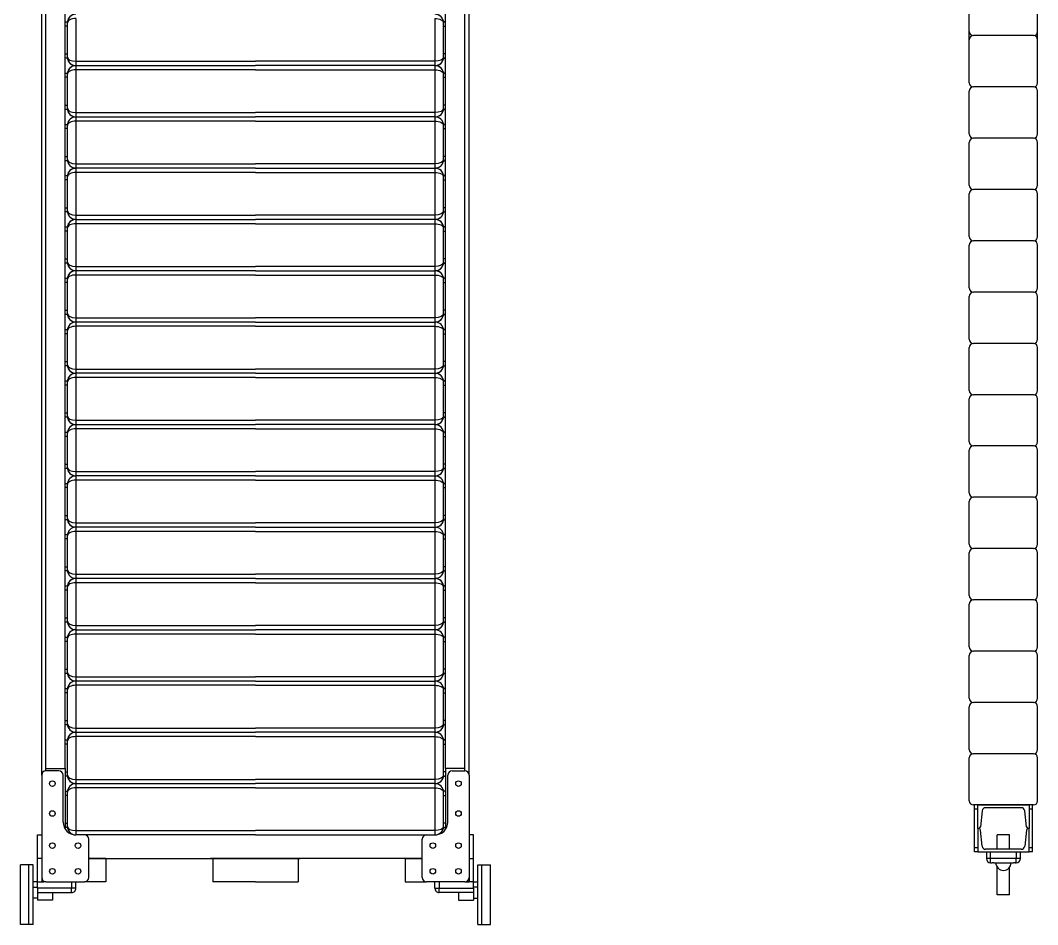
# Model space of a CAD drawing. Header units: millimetres. Extents: x 1150 to 3530, y 700 to 4932.
# Drawn here: x 1150 to 3530, y 700 to 2816 of the extents above; entities that cross this region are included whole.
import ezdxf

# ---------------------------------------------------------------- set-up
doc = ezdxf.new("R2010")
doc.units = ezdxf.units.MM
doc.linetypes.add('SLD-Solid', pattern=[0])

# ---------------------------------------------------------------- blocks, each defined once
blk = doc.blocks.new('*U3')
at = {"color": 7, "linetype": 'Continuous', "lineweight": 25}
for p, q in [((-500, 250), (-500, 3115)), ((500, 250), (500, 3115)), ((-490, 265), (-490, 2915)), ((-445, 265), (-445, 2915)), ((445, 265), (445, 2915)), ((490, 265), (490, 2915)), ((-445, 2012.5), (-440, 2012.5)), ((-440, 2012.5), (-440, 2010)), ((-440, 1930), (-440, 2010)), ((-420, 2020), (-420, 1920)), ((420, 2020), (420, 1920)), ((440, 2012.5), (440, 2010)), ((445, 2012.5), (440, 2012.5)), ((440, 1930), (440, 2010)), ((-440, 1929.4), (-440, 1927.5)), ((440, 1929.4), (440, 1927.5)), ((-440, 1927.5), (-445, 1927.5)), ((-420.8, 1910), (-420, 1910)), ((-420, 1920), (-420, 1910)), ((-420, 1920), (0, 1920)), ((-420, 1910), (-420, 1900)), ((-420, 1910), (0, 1910)), ((420, 1920), (0, 1920)), ((420, 1910), (0, 1910)), ((420, 1920), (420, 1910)), ((420.8, 1910), (420, 1910)), ((420, 1910), (420, 1900)), ((440, 1927.5), (445, 1927.5)), ((-445, 1892.5), (-440, 1892.5)), ((-440, 1892.5), (-440, 1890)), ((-440, 1810), (-440, 1890)), ((0, 1900), (-420, 1900)), ((-420, 1900), (-420, 1800)), ((0, 1900), (420, 1900)), ((420, 1900), (420, 1800)), ((440, 1892.5), (440, 1890)), ((445, 1892.5), (440, 1892.5)), ((440, 1810), (440, 1890)), ((-440, 1809.4), (-440, 1807.5)), ((440, 1809.4), (440, 1807.5)), ((-440, 1807.5), (-445, 1807.5)), ((-420.8, 1790), (-420, 1790)), ((-420, 1800), (0, 1800)), ((-420, 1800), (-420, 1790)), ((-420, 1790), (-420, 1780)), ((-420, 1790), (0, 1790)), ((420, 1800), (0, 1800)), ((420, 1790), (0, 1790)), ((420, 1800), (420, 1790)), ((420.8, 1790), (420, 1790)), ((420, 1790), (420, 1780)), ((440, 1807.5), (445, 1807.5)), ((-445, 1772.5), (-440, 1772.5)), ((-440, 1772.5), (-440, 1770)), ((-440, 1690), (-440, 1770)), ((-420, 1780), (-420, 1680)), ((0, 1780), (-420, 1780)), ((0, 1780), (420, 1780)), ((420, 1780), (420, 1680)), ((440, 1772.5), (440, 1770)), ((445, 1772.5), (440, 1772.5)), ((440, 1690), (440, 1770)), ((-440, 1687.5), (-445, 1687.5)), ((-440, 1689.4), (-440, 1687.5)), ((-420.8, 1670), (-420, 1670)), ((-420, 1680), (0, 1680)), ((-420, 1680), (-420, 1670)), ((0, 1670), (-420, 1670)), ((-420, 1670), (-420, 1660)), ((420, 1680), (0, 1680)), ((0, 1670), (420, 1670)), ((420, 1680), (420, 1670)), ((420.8, 1670), (420, 1670)), ((420, 1670), (420, 1660)), ((440, 1689.4), (440, 1687.5)), ((440, 1687.5), (445, 1687.5)), ((-445, 1652.5), (-440, 1652.5)), ((-440, 1652.5), (-440, 1650)), ((-440, 1570), (-440, 1650)), ((0, 1660), (-420, 1660)), ((-420, 1660), (-420, 1560)), ((0, 1660), (420, 1660)), ((420, 1660), (420, 1560)), ((440, 1652.5), (440, 1650)), ((445, 1652.5), (440, 1652.5)), ((440, 1570), (440, 1650)), ((-440, 1567.5), (-445, 1567.5)), ((-440, 1569.4), (-440, 1567.5)), ((-420.8, 1550), (-420, 1550)), ((-420, 1560), (0, 1560)), ((-420, 1560), (-420, 1550)), ((-420, 1550), (-420, 1540)), ((-420, 1550), (0, 1550)), ((420, 1560), (0, 1560)), ((420, 1550), (0, 1550)), ((420, 1560), (420, 1550)), ((420.8, 1550), (420, 1550)), ((420, 1550), (420, 1540)), ((440, 1569.4), (440, 1567.5)), ((440, 1567.5), (445, 1567.5)), ((-445, 1532.5), (-440, 1532.5)), ((-440, 1532.5), (-440, 1530)), ((-440, 1450), (-440, 1530)), ((0, 1540), (-420, 1540)), ((-420, 1540), (-420, 1440)), ((0, 1540), (420, 1540)), ((420, 1540), (420, 1440)), ((440, 1532.5), (440, 1530)), ((445, 1532.5), (440, 1532.5)), ((440, 1450), (440, 1530)), ((-440, 1447.5), (-445, 1447.5)), ((-440, 1449.4), (-440, 1447.5)), ((-420.8, 1430), (-420, 1430)), ((-420, 1440), (-420, 1430)), ((-420, 1440), (0, 1440)), ((0, 1430), (-420, 1430)), ((-420, 1430), (-420, 1420)), ((420, 1440), (0, 1440)), ((0, 1430), (420, 1430)), ((420, 1440), (420, 1430)), ((420.8, 1430), (420, 1430)), ((420, 1430), (420, 1420)), ((440, 1449.4), (440, 1447.5)), ((440, 1447.5), (445, 1447.5)), ((-445, 1412.5), (-440, 1412.5)), ((-440, 1412.5), (-440, 1410)), ((-440, 1330), (-440, 1410)), ((-420, 1420), (-420, 1320)), ((0, 1420), (-420, 1420)), ((0, 1420), (420, 1420)), ((420, 1420), (420, 1320)), ((440, 1412.5), (440, 1410)), ((445, 1412.5), (440, 1412.5)), ((440, 1330), (440, 1410)), ((-440, 1327.5), (-445, 1327.5)), ((-440, 1329.4), (-440, 1327.5)), ((-420.8, 1310), (-420, 1310)), ((-420, 1320), (0, 1320)), ((-420, 1320), (-420, 1310)), ((0, 1310), (-420, 1310)), ((-420, 1310), (-420, 1300)), ((420, 1320), (0, 1320)), ((0, 1310), (420, 1310)), ((420, 1320), (420, 1310)), ((420.8, 1310), (420, 1310)), ((420, 1310), (420, 1300)), ((440, 1329.4), (440, 1327.5)), ((440, 1327.5), (445, 1327.5)), ((-445, 1292.5), (-440, 1292.5)), ((-440, 1292.5), (-440, 1290)), ((-440, 1210), (-440, 1290)), ((-420, 1300), (-420, 1200)), ((0, 1300), (-420, 1300)), ((0, 1300), (420, 1300)), ((420, 1300), (420, 1200)), ((440, 1292.5), (440, 1290)), ((445, 1292.5), (440, 1292.5)), ((440, 1210), (440, 1290)), ((-440, 1207.5), (-445, 1207.5)), ((-440, 1209.4), (-440, 1207.5)), ((-420.8, 1190), (-420, 1190)), ((-420, 1200), (0, 1200)), ((-420, 1200), (-420, 1190)), ((420, 1200), (0, 1200)), ((420, 1200), (420, 1190)), ((420.8, 1190), (420, 1190)), ((440, 1209.4), (440, 1207.5)), ((440, 1207.5), (445, 1207.5)), ((-445, 1172.5), (-440, 1172.5)), ((-440, 1172.5), (-440, 1170)), ((-440, 1090), (-440, 1170)), ((0, 1190), (-420, 1190)), ((-420, 1190), (-420, 1180)), ((0, 1180), (-420, 1180)), ((-420, 1180), (-420, 1080)), ((0, 1190), (420, 1190)), ((0, 1180), (420, 1180)), ((420, 1190), (420, 1180)), ((420, 1180), (420, 1080)), ((440, 1172.5), (440, 1170)), ((445, 1172.5), (440, 1172.5)), ((440, 1090), (440, 1170)), ((-440, 1087.5), (-445, 1087.5)), ((-440, 1089.4), (-440, 1087.5)), ((-420, 1080), (-420, 1070)), ((-420, 1080), (0, 1080)), ((420, 1080), (0, 1080)), ((420, 1080), (420, 1070)), ((440, 1089.4), (440, 1087.5)), ((440, 1087.5), (445, 1087.5)), ((-445, 1052.5), (-440, 1052.5)), ((-440, 1052.5), (-440, 1050)), ((-440, 970), (-440, 1050)), ((-420.8, 1070), (-420, 1070)), ((-420, 1070), (-420, 1060)), ((-420, 1070), (0, 1070)), ((-420, 1060), (-420, 960)), ((0, 1060), (-420, 1060)), ((420, 1070), (0, 1070)), ((0, 1060), (420, 1060)), ((420.8, 1070), (420, 1070)), ((420, 1070), (420, 1060)), ((420, 1060), (420, 960)), ((440, 1052.5), (440, 1050)), ((445, 1052.5), (440, 1052.5)), ((440, 970), (440, 1050)), ((-440, 967.5), (-445, 967.5)), ((-440, 969.4), (-440, 967.5)), ((-420, 960), (-420, 950)), ((-420, 960), (0, 960)), ((420, 960), (0, 960)), ((420, 960), (420, 950)), ((440, 969.4), (440, 967.5)), ((440, 967.5), (445, 967.5)), ((-445, 932.5), (-440, 932.5)), ((-440, 932.5), (-440, 930)), ((-440, 850), (-440, 930)), ((-420.8, 950), (-420, 950)), ((0, 950), (-420, 950)), ((-420, 950), (-420, 940)), ((0, 940), (-420, 940)), ((-420, 940), (-420, 840)), ((0, 950), (420, 950)), ((0, 940), (420, 940)), ((420.8, 950), (420, 950)), ((420, 950), (420, 940)), ((420, 940), (420, 840)), ((440, 932.5), (440, 930)), ((445, 932.5), (440, 932.5)), ((440, 850), (440, 930)), ((-440, 847.5), (-445, 847.5)), ((-440, 849.4), (-440, 847.5)), ((-420, 840), (0, 840)), ((-420, 840), (-420, 830)), ((420, 840), (0, 840)), ((420, 840), (420, 830)), ((440, 849.4), (440, 847.5)), ((440, 847.5), (445, 847.5)), ((-445, 812.5), (-440, 812.5)), ((-440, 812.5), (-440, 810)), ((-440, 730), (-440, 810)), ((-420.2, 830), (-422.9, 830.2)), ((-420.8, 830), (-420, 830)), ((0, 830), (-420, 830)), ((-420, 830), (-420, 820)), ((0, 820), (-420, 820)), ((-420, 820), (-420, 720)), ((0, 830), (420, 830)), ((0, 820), (420, 820)), ((420.8, 830), (420, 830)), ((420, 830), (420, 820)), ((420, 820), (420, 720)), ((420.2, 830), (422.9, 830.2)), ((440, 812.5), (440, 810)), ((445, 812.5), (440, 812.5)), ((440, 730), (440, 810)), ((-440, 727.5), (-445, 727.5)), ((-440, 729.4), (-440, 727.5)), ((-420, 720), (-420, 710)), ((-420, 720), (0, 720)), ((420, 720), (0, 720)), ((420, 720), (420, 710)), ((440, 729.4), (440, 727.5)), ((440, 727.5), (445, 727.5)), ((-445, 692.5), (-440, 692.5)), ((-440, 692.5), (-440, 690)), ((-420.2, 710), (-422.9, 710.2)), ((-420.8, 710), (-420, 710)), ((0, 710), (-420, 710)), ((-420, 710), (-420, 700)), ((0, 700), (-420, 700)), ((-420, 700), (-420, 600)), ((0, 710), (420, 710)), ((0, 700), (420, 700)), ((420.8, 710), (420, 710)), ((420, 710), (420, 700)), ((420, 700), (420, 600)), ((420.2, 710), (422.9, 710.2)), ((440, 692.5), (440, 690)), ((445, 692.5), (440, 692.5)), ((-440, 610), (-440, 690)), ((440, 610), (440, 690)), ((-440, 607.5), (-445, 607.5)), ((-440, 609.4), (-440, 607.5)), ((-420, 600), (-420, 590)), ((-420, 600), (0, 600)), ((420, 600), (0, 600)), ((420, 600), (420, 590)), ((440, 609.4), (440, 607.5)), ((440, 607.5), (445, 607.5)), ((-445, 572.5), (-440, 572.5)), ((-440, 572.5), (-440, 570)), ((-420.2, 590), (-422.9, 590.2)), ((-420.8, 590), (-420, 590)), ((-420, 590), (-420, 580)), ((-420, 590), (0, 590)), ((0, 580), (-420, 580)), ((-420, 580), (-420, 480)), ((420, 590), (0, 590)), ((0, 580), (420, 580)), ((420.8, 590), (420, 590)), ((420, 590), (420, 580)), ((420, 580), (420, 480)), ((420.2, 590), (422.9, 590.2)), ((440, 572.5), (440, 570)), ((445, 572.5), (440, 572.5)), ((-440, 490), (-440, 570)), ((440, 490), (440, 570)), ((-440, 487.5), (-445, 487.5)), ((-440, 489.4), (-440, 487.5)), ((-420, 480), (-420, 470)), ((-420, 480), (0, 480)), ((420, 480), (0, 480)), ((420, 480), (420, 470)), ((440, 489.4), (440, 487.5)), ((440, 487.5), (445, 487.5)), ((-445, 452.5), (-440, 452.5)), ((-440, 452.5), (-440, 450)), ((-420.8, 470), (-420, 470)), ((0, 470), (-420, 470)), ((-420, 470), (-420, 460)), ((-420, 460), (-420, 360)), ((0, 460), (-420, 460)), ((0, 470), (420, 470)), ((0, 460), (420, 460)), ((420.8, 470), (420, 470)), ((420, 470), (420, 460)), ((420, 460), (420, 360)), ((440, 452.5), (440, 450)), ((445, 452.5), (440, 452.5)), ((-440, 370), (-440, 450)), ((440, 370), (440, 450)), ((-440, 367.5), (-445, 367.5)), ((-440, 369.4), (-440, 367.5)), ((-420, 360), (-420, 350)), ((-420, 360), (0, 360)), ((420, 360), (0, 360)), ((420, 360), (420, 350)), ((440, 369.4), (440, 367.5)), ((440, 367.5), (445, 367.5)), ((-420.2, 350), (-422.9, 350.2)), ((-420.8, 350), (-420, 350)), ((-420, 350), (-420, 340)), ((-420, 350), (0, 350)), ((0, 340), (-420, 340)), ((-420, 340), (-420, 240)), ((420, 350), (0, 350)), ((0, 340), (420, 340)), ((420.8, 350), (420, 350)), ((420, 350), (420, 340)), ((420, 340), (420, 240)), ((420.2, 350), (422.9, 350.2)), ((-445, 332.5), (-440, 332.5)), ((-440, 332.5), (-440, 330)), ((-440, 250), (-440, 330)), ((440, 332.5), (440, 330)), ((445, 332.5), (440, 332.5)), ((440, 250), (440, 330)), ((-490, 260), (-490, 265)), ((-490, 265), (-445, 265)), ((-445, 265), (-445, 123.4)), ((490, 265), (445, 265)), ((445, 265), (445, 123.4)), ((490, 260), (490, 265)), ((-500, 250), (-500, 10)), ((-460, 260), (-490, 260)), ((-450, 140), (-450, 250)), ((-440, 247.5), (-445, 247.5)), ((-440, 249.4), (-440, 247.5)), ((-420, 240), (0, 240)), ((-420, 240), (-420, 230)), ((420, 240), (0, 240)), ((420, 240), (420, 230)), ((440, 249.4), (440, 247.5)), ((440, 247.5), (445, 247.5)), ((450, 140), (450, 250)), ((460, 260), (490, 260)), ((500, 250), (500, 10)), ((-420.2, 230), (-422.9, 230.2)), ((-420.8, 230), (-420, 230)), ((-420, 230), (-420, 220)), ((-420, 230), (0, 230)), ((-420, 220), (-420, 120)), ((0, 220), (-420, 220)), ((420, 230), (0, 230)), ((0, 220), (420, 220)), ((420.8, 230), (420, 230)), ((420, 230), (420, 220)), ((420, 220), (420, 120)), ((420.2, 230), (422.9, 230.2)), ((-445, 212.5), (-440, 212.5)), ((-440, 212.5), (-440, 210)), ((-440, 130), (-440, 210)), ((440, 212.5), (440, 210)), ((445, 212.5), (440, 212.5)), ((440, 130), (440, 210)), ((-440, 127.5), (-445, 127.5)), ((-440, 129.4), (-440, 127.5)), ((-420, 120), (0, 120)), ((-420, 120), (-420, 110)), ((420, 120), (0, 120)), ((420, 120), (420, 110)), ((440, 129.4), (440, 127.5)), ((440, 127.5), (445, 127.5)), ((-420.8, 110), (-420, 110)), ((0, 110), (-420, 110)), ((-390, 10), (-390, 100)), ((0, 110), (420, 110)), ((390, 10), (390, 100)), ((420.8, 110), (420, 110)), ((-350, 55), (-390, 55)), ((-390, 55), (0, 55)), ((-350, 55), (-350, 0)), ((0, 55), (-105, 55)), ((-100, 55), (-100, 0)), ((-100, 55), (-100, 0)), ((0, 55), (105, 55)), ((390, 55), (0, 55)), ((100, 55), (100, 0)), ((100, 55), (100, 0)), ((350, 55), (390, 55)), ((350, 55), (350, 0)), ((-500, 10), (-500, 0)), ((-490, 0), (-500, 0)), ((-490, 0), (-400, 0)), ((-350, 0), (-400, 0)), ((0, 0), (-100, 0)), ((0, 0), (100, 0)), ((350, 0), (400, 0)), ((490, 0), (400, 0)), ((490, 0), (500, 0)), ((500, 10), (500, 0))]:
    blk.add_line(p, q, dxfattribs=at)
at = {"color": 8, "linetype": 'Continuous', "lineweight": 25}
for p, q in [((-440, 2002.5), (-445, 2002.5)), ((440, 2002.5), (445, 2002.5)), ((-445, 1937.5), (-440, 1937.5)), ((445, 1937.5), (440, 1937.5)), ((-440, 1882.5), (-445, 1882.5)), ((440, 1882.5), (445, 1882.5)), ((-445, 1817.5), (-440, 1817.5)), ((445, 1817.5), (440, 1817.5)), ((-440, 1762.5), (-445, 1762.5)), ((440, 1762.5), (445, 1762.5)), ((-445, 1697.5), (-440, 1697.5)), ((445, 1697.5), (440, 1697.5)), ((-440, 1642.5), (-445, 1642.5)), ((440, 1642.5), (445, 1642.5)), ((-445, 1577.5), (-440, 1577.5)), ((445, 1577.5), (440, 1577.5)), ((-440, 1522.5), (-445, 1522.5)), ((440, 1522.5), (445, 1522.5)), ((-445, 1457.5), (-440, 1457.5)), ((445, 1457.5), (440, 1457.5)), ((-440, 1402.5), (-445, 1402.5)), ((440, 1402.5), (445, 1402.5)), ((-445, 1337.5), (-440, 1337.5)), ((445, 1337.5), (440, 1337.5)), ((-440, 1282.5), (-445, 1282.5)), ((440, 1282.5), (445, 1282.5)), ((-445, 1217.5), (-440, 1217.5)), ((445, 1217.5), (440, 1217.5)), ((-440, 1162.5), (-445, 1162.5)), ((440, 1162.5), (445, 1162.5)), ((-445, 1097.5), (-440, 1097.5)), ((445, 1097.5), (440, 1097.5)), ((-440, 1042.5), (-445, 1042.5)), ((440, 1042.5), (445, 1042.5)), ((-445, 977.5), (-440, 977.5)), ((445, 977.5), (440, 977.5)), ((-440, 922.5), (-445, 922.5)), ((440, 922.5), (445, 922.5)), ((-445, 857.5), (-440, 857.5)), ((445, 857.5), (440, 857.5)), ((-440, 802.5), (-445, 802.5)), ((440, 802.5), (445, 802.5)), ((-445, 737.5), (-440, 737.5)), ((445, 737.5), (440, 737.5)), ((-440, 682.5), (-445, 682.5)), ((440, 682.5), (445, 682.5)), ((-445, 617.5), (-440, 617.5)), ((445, 617.5), (440, 617.5)), ((-440, 562.5), (-445, 562.5)), ((440, 562.5), (445, 562.5)), ((-445, 497.5), (-440, 497.5)), ((445, 497.5), (440, 497.5)), ((-440, 442.5), (-445, 442.5)), ((440, 442.5), (445, 442.5)), ((-445, 377.5), (-440, 377.5)), ((445, 377.5), (440, 377.5)), ((-440, 322.5), (-445, 322.5)), ((440, 322.5), (445, 322.5)), ((-445, 257.5), (-440, 257.5)), ((445, 257.5), (440, 257.5)), ((-440, 202.5), (-445, 202.5)), ((440, 202.5), (445, 202.5)), ((-445, 137.5), (-440, 137.5)), ((445, 137.5), (440, 137.5))]:
    blk.add_line(p, q, dxfattribs=at)
at = {"color": 7, "linetype": 'SLD-Solid', "lineweight": 25}
for p, q in [((-510, 110), (-500, 110)), ((510, 110), (500, 110)), ((-500, 55), (-510, 55)), ((500, 55), (510, 55)), ((-510, 0), (-520, 0)), ((-520, -12), (-510, -12)), ((-510, 0), (-495, 0)), ((-510, -15), (-510, 0)), ((-510, 0), (-495, 0)), ((-430, -15), (-510, -15)), ((-510, -15), (-510, -25)), ((-430, 0), (-430, -15)), ((-430, -25), (-430, -15)), ((-420, -15), (-430, -15)), ((-420, -15), (-420, 0)), ((420, -15), (420, 0)), ((420, -15), (430, -15)), ((430, 0), (430, -15)), ((430, -15), (510, -15)), ((430, -25), (430, -15)), ((510, 0), (495, 0)), ((510, 0), (495, 0)), ((510, 0), (520, 0)), ((510, -15), (510, 0)), ((520, -12), (510, -12)), ((510, -15), (510, -25)), ((-510, -38), (-520, -38)), ((-510, -25), (-430, -25)), ((-510, -25), (-510, -43)), ((-475, -43), (-510, -43)), ((-475, -25), (-475, -43)), ((510, -25), (430, -25)), ((475, -25), (475, -43)), ((475, -43), (510, -43)), ((510, -25), (510, -43)), ((510, -38), (520, -38))]:
    blk.add_line(p, q, dxfattribs=at)
for p, q in [((-510, 0), (-510, 110)), ((510, 0), (510, 110)), ((-530, -100), (-530, 40)), ((530, -100), (530, 40))]:
    blk.add_line(p, q)
at = {"color": 2, "linetype": 'SLD-Solid', "lineweight": 25, "true_color": 0xf1eb1f}
for p, q in [((-520, 40), (-550, 40)), ((-550, -100), (-550, 40)), ((-520, -100), (-520, 40)), ((520, -100), (520, 40)), ((520, 40), (550, 40)), ((550, -100), (550, 40)), ((-520, -100), (-550, -100)), ((520, -100), (550, -100))]:
    blk.add_line(p, q, dxfattribs=at)
at = {"color": 7, "linetype": 'Continuous', "lineweight": 25, "flags": 128}
for points in [[(-440, 1929.5), (-439.7, 1926.7), (-439.7, 1926.4)], [(440, 1929.5), (439.7, 1926.7), (439.7, 1926.4)], [(-440, 1809.5), (-439.7, 1806.7), (-439.7, 1806.4)], [(440, 1809.5), (439.7, 1806.7), (439.7, 1806.4)], [(-440, 1689.5), (-439.7, 1686.7), (-439.7, 1686.4)], [(440, 1689.5), (439.7, 1686.7), (439.7, 1686.4)], [(-440, 1569.5), (-439.7, 1566.7), (-439.7, 1566.4)], [(440, 1569.5), (439.7, 1566.7), (439.7, 1566.4)], [(-440, 1449.5), (-439.7, 1446.7), (-439.7, 1446.4)], [(440, 1449.5), (439.7, 1446.7), (439.7, 1446.4)], [(-440, 1329.5), (-439.7, 1326.7), (-439.7, 1326.4)], [(440, 1329.5), (439.7, 1326.7), (439.7, 1326.4)], [(-440, 1209.5), (-439.7, 1206.7), (-439.7, 1206.4)], [(440, 1209.5), (439.7, 1206.7), (439.7, 1206.4)], [(-440, 1089.5), (-439.7, 1086.7), (-439.7, 1086.4)], [(440, 1089.5), (439.7, 1086.7), (439.7, 1086.4)], [(-440, 969.5), (-439.7, 966.7), (-439.7, 966.4)], [(-435.2, 956.9), (-434.9, 956.7), (-433.7, 955.4)], [(435.2, 956.9), (434.9, 956.7), (433.7, 955.4)], [(440, 969.5), (439.7, 966.7), (439.7, 966.4)], [(-440, 849.5), (-439.7, 846.7), (-439.7, 846.4)], [(-435.2, 836.9), (-434.9, 836.7), (-433.7, 835.4)], [(435.2, 836.9), (434.9, 836.7), (433.7, 835.4)], [(440, 849.5), (439.7, 846.7), (439.7, 846.4)], [(-440, 729.5), (-439.7, 726.7), (-439.7, 726.4)], [(-435.2, 716.9), (-434.9, 716.7), (-433.7, 715.4)], [(435.2, 716.9), (434.9, 716.7), (433.7, 715.4)], [(440, 729.5), (439.7, 726.7), (439.7, 726.4)], [(-440, 609.5), (-439.7, 606.7), (-439.7, 606.4)], [(-435.2, 596.9), (-434.9, 596.7), (-433.7, 595.4)], [(435.2, 596.9), (434.9, 596.7), (433.7, 595.4)], [(440, 609.5), (439.7, 606.7), (439.7, 606.4)], [(-440, 489.5), (-439.7, 486.7), (-439.7, 486.4)], [(-435.2, 476.9), (-434.9, 476.7), (-433.7, 475.4)], [(435.2, 476.9), (434.9, 476.7), (433.7, 475.4)], [(440, 489.5), (439.7, 486.7), (439.7, 486.4)], [(-440, 369.5), (-439.7, 366.7), (-439.7, 366.4)], [(440, 369.5), (439.7, 366.7), (439.7, 366.4)], [(-435.2, 356.9), (-434.9, 356.7), (-433.7, 355.4)], [(435.2, 356.9), (434.9, 356.7), (433.7, 355.4)], [(-440, 249.5), (-439.7, 246.7), (-439.7, 246.4)], [(440, 249.5), (439.7, 246.7), (439.7, 246.4)], [(-435.2, 236.9), (-434.9, 236.7), (-433.7, 235.4)], [(435.2, 236.9), (434.9, 236.7), (433.7, 235.4)], [(-440, 129.5), (-439.7, 126.7), (-439.7, 126.4)], [(440, 129.5), (439.7, 126.7), (439.7, 126.4)], [(-435.2, 116.9), (-434.9, 116.7), (-433.7, 115.4)], [(435.2, 116.9), (434.9, 116.7), (433.7, 115.4)]]:
    blk.add_lwpolyline(points, dxfattribs=at)
at = {"color": 7, "linetype": 'Continuous', "lineweight": 25}
for centre in [(-475, 230), (475, 230), (-475, 160), (475, 160), (-475, 85), (-415, 85), (415, 85), (475, 85), (-475, 25), (-415, 25), (415, 25), (475, 25)]:
    blk.add_circle(centre, 6.5, dxfattribs=at)
for centre, radius, start, end in [((-420, 2010), 20, 90, 180), ((-420.2, 2010), 20, 90, 172.8192), ((420, 2010), 20, 0, 90), ((420.2, 2010), 20, 7.1808, 90), ((-420, 1930), 20, 180, 270), ((420, 1930), 20, 270, 0), ((-420.2, 1930), 20, 187.1808, 270), ((-420, 1890), 20, 90, 180), ((-420.2, 1890), 20, 90, 172.8192), ((-420, 1930), 20, 220.7633, 241.0434), ((420, 1890), 20, 0, 90), ((420.2, 1930), 20, 270, 352.8192), ((420.2, 1890), 20, 7.1808, 90), ((420, 1930), 20, 298.9566, 319.2367), ((-420, 1810), 20, 180, 270), ((420, 1810), 20, 270, 0), ((-420.2, 1810), 20, 187.1808, 270), ((-420, 1770), 20, 90, 180), ((-420.2, 1770), 20, 90, 172.8192), ((-420, 1810), 20, 220.7633, 241.0434), ((420, 1770), 20, 0, 90), ((420.2, 1810), 20, 270, 352.8192), ((420.2, 1770), 20, 7.1808, 90), ((420, 1810), 20, 298.9566, 319.2367), ((-420, 1690), 20, 180, 270), ((420, 1690), 20, 270, 0), ((-420.2, 1690), 20, 187.1808, 270), ((-420, 1650), 20, 90, 180), ((-420.2, 1650), 20, 90, 172.8192), ((-420, 1690), 20, 220.7654, 241.0413), ((420, 1650), 20, 0, 90), ((420.2, 1690), 20, 270, 352.8192), ((420.2, 1650), 20, 7.1808, 90), ((420, 1690), 20, 298.9587, 319.2346), ((-420, 1570), 20, 180, 270), ((-420.2, 1570), 20, 187.1808, 270), ((-420, 1530), 20, 90, 180), ((-420.2, 1530), 20, 90, 172.8192), ((-420, 1570), 20, 220.7654, 241.0413), ((420, 1570), 20, 270, 0), ((420, 1530), 20, 0, 90), ((420.2, 1570), 20, 270, 352.8192), ((420.2, 1530), 20, 7.1808, 90), ((420, 1570), 20, 298.9587, 319.2346), ((-420, 1450), 20, 180, 270), ((-420.2, 1450), 20, 187.1808, 270), ((-420, 1410), 20, 90, 180), ((-420.2, 1410), 20, 90, 172.8192), ((-420, 1450), 20, 220.7654, 241.0413), ((420, 1450), 20, 270, 0), ((420, 1410), 20, 0, 90), ((420.2, 1450), 20, 270, 352.8192), ((420.2, 1410), 20, 7.1808, 90), ((420, 1450), 20, 298.9587, 319.2346), ((-420, 1330), 20, 180, 270), ((-420.2, 1330), 20, 187.1808, 270), ((-420, 1290), 20, 90, 180), ((-420, 1330), 20, 220.7654, 241.0413), ((420, 1330), 20, 270, 0), ((420, 1290), 20, 0, 90), ((420.2, 1330), 20, 270, 352.8192), ((420, 1330), 20, 298.9587, 319.2346), ((-420, 1210), 20, 180, 270), ((-420.2, 1210), 20, 187.1808, 270), ((-420, 1210), 20, 220.7664, 241.0403), ((420, 1210), 20, 270, 0), ((420.2, 1210), 20, 270, 352.8192), ((420, 1210), 20, 298.9597, 319.2336), ((-420, 1170), 20, 90, 180), ((-420.2, 1170), 20, 90, 172.8192), ((420, 1170), 20, 0, 90), ((420.2, 1170), 20, 7.1808, 90), ((-420, 1090), 20, 180, 270), ((-420.2, 1090), 20, 187.1808, 270), ((-420, 1090), 20, 220.7664, 241.0403), ((420, 1090), 20, 270, 0), ((420.2, 1090), 20, 270, 352.8192), ((420, 1090), 20, 298.9597, 319.2336), ((-420, 1050), 20, 90, 180), ((420, 1050), 20, 0, 90), ((-420, 970), 20, 180, 270), ((-420.2, 970), 20, 187.1808, 270), ((420, 970), 20, 270, 0), ((420.2, 970), 20, 270, 352.8192), ((-420, 930), 20, 90, 180), ((420, 930), 20, 0, 90), ((-420, 850), 20, 180, 270), ((-420.2, 850), 20, 187.1808, 241.6299), ((420, 850), 20, 270, 0), ((420.2, 850), 20, 298.3701, 352.8192), ((-420, 810), 20, 90, 180), ((420, 810), 20, 0, 90), ((-420, 730), 20, 180, 270), ((-420.2, 730), 20, 187.1808, 241.6299), ((420, 730), 20, 270, 0), ((420.2, 730), 20, 298.3701, 352.8192), ((-420, 690), 20, 90, 180), ((-420.2, 690), 20, 90, 172.8192), ((420, 690), 20, 0, 90), ((420.2, 690), 20, 7.1808, 90), ((-420, 610), 20, 180, 270), ((-420.2, 610), 20, 187.1808, 241.6299), ((420, 610), 20, 270, 0), ((420.2, 610), 20, 298.3701, 352.8192), ((-420, 570), 20, 90, 180), ((420, 570), 20, 0, 90), ((-420, 490), 20, 180, 270), ((-420.2, 490), 20, 187.1808, 270), ((420, 490), 20, 270, 0), ((420.2, 490), 20, 270, 352.8192), ((-420, 450), 20, 90, 180), ((420, 450), 20, 0, 90), ((-420, 370), 20, 180, 270), ((-420.2, 370), 20, 187.1808, 241.6299), ((420, 370), 20, 270, 0), ((420.2, 370), 20, 298.3701, 352.8192), ((-420, 330), 20, 90, 180), ((-420.2, 330), 20, 90, 172.8192), ((420, 330), 20, 0, 90), ((420.2, 330), 20, 7.1808, 90), ((-490, 250), 10, 90, 180), ((-460, 250), 10, 0, 90), ((-420, 250), 20, 180, 270), ((-420.2, 250), 20, 187.1808, 241.6299), ((420, 250), 20, 270, 0), ((420.2, 250), 20, 298.3701, 352.8192), ((460, 250), 10, 90, 180), ((490, 250), 10, 0, 90), ((-420, 210), 20, 90, 180), ((420, 210), 20, 0, 90), ((-420, 140), 30, 180, 270), ((-420, 130), 20, 180, 270), ((-420.2, 130), 20, 187.1808, 268.0006), ((420, 140), 30, 270, 0), ((420, 130), 20, 270, 0), ((420.2, 130), 20, 271.9994, 352.8192), ((-400, 100), 10, 0, 90), ((400, 100), 10, 90, 180), ((-490, 10), 10, 180, 270), ((-400, 10), 10, 270, 0), ((400, 10), 10, 180, 270), ((490, 10), 10, 270, 0)]:
    blk.add_arc(centre, radius, start, end, dxfattribs=at)
at = {"color": 7, "linetype": 'SLD-Solid', "lineweight": 25}
for centre, start, end in [((-430, -15), 269.998, 0.0004), ((430, -15), 179.9996, 270.002)]:
    blk.add_arc(centre, 10, start, end, dxfattribs=at)
at = {"color": 7, "linetype": 'Continuous', "lineweight": 25}
for centre, start_param, end_param in [((-420, 2010), 1.570796, 3.141593), ((-420, 1930), 3.141593, 4.712389), ((-420, 1890), 1.570796, 3.141593), ((-420, 1810), 3.141593, 4.712389), ((-420, 1770), 1.570796, 3.141593), ((-420, 1690), 3.141593, 4.712389), ((-420, 1650), 1.570796, 3.141593), ((-420, 1570), 3.141593, 4.712389), ((-420, 1530), 1.570796, 3.141593), ((-420, 1450), 3.141593, 4.712389), ((-420, 1410), 1.570796, 3.141593), ((-420, 1330), 3.141593, 4.712389), ((-420, 1290), 1.570796, 3.141593), ((-420, 1210), 3.141593, 4.712389), ((-420, 1170), 1.570796, 3.141593), ((-420, 1090), 3.141593, 4.712389), ((-420, 1050), 1.570796, 3.141593), ((-420, 970), 3.141593, 4.712389), ((-420, 930), 1.570796, 3.141593), ((-420, 850), 3.141593, 4.712389), ((-420, 810), 1.570796, 3.141593), ((-420, 730), 3.141593, 4.712389), ((-420, 690), 1.570796, 3.141593), ((-420, 610), 3.141593, 4.712389), ((-420, 570), 1.570796, 3.141593), ((-420, 490), 3.141593, 4.712389), ((-420, 450), 1.570796, 3.141593), ((-420, 370), 3.141593, 4.712389), ((-420, 330), 1.570796, 3.141593), ((-420, 250), 3.141593, 4.712389), ((-420, 210), 1.570796, 3.141593), ((-420, 130), 3.141593, 4.712389)]:
    blk.add_ellipse(centre, major_axis=(20, 0), ratio=0.5, start_param=start_param, end_param=end_param, dxfattribs=at)
at = {"color": 7, "linetype": 'Continuous', "lineweight": 25, "extrusion": (0, 0, -1)}
for centre, start_param, end_param in [((420, 2010), 1.570796, 3.141593), ((420, 1930), 3.141593, 4.712389), ((420, 1890), 1.570796, 3.141593), ((420, 1810), 3.141593, 4.712389), ((420, 1770), 1.570796, 3.141593), ((420, 1690), 3.141593, 4.712389), ((420, 1650), 1.570796, 3.141593), ((420, 1570), 3.141593, 4.712389), ((420, 1530), 1.570796, 3.141593), ((420, 1450), 3.141593, 4.712389), ((420, 1410), 1.570796, 3.141593), ((420, 1330), 3.141593, 4.712389), ((420, 1290), 1.570796, 3.141593), ((420, 1210), 3.141593, 4.712389), ((420, 1170), 1.570796, 3.141593), ((420, 1090), 3.141593, 4.712389), ((420, 1050), 1.570796, 3.141593), ((420, 970), 3.141593, 4.712389), ((420, 930), 1.570796, 3.141593), ((420, 850), 3.141593, 4.712389), ((420, 810), 1.570796, 3.141593), ((420, 730), 3.141593, 4.712389), ((420, 690), 1.570796, 3.141593), ((420, 610), 3.141593, 4.712389), ((420, 570), 1.570796, 3.141593), ((420, 490), 3.141593, 4.712389), ((420, 450), 1.570796, 3.141593), ((420, 370), 3.141593, 4.712389), ((420, 330), 1.570796, 3.141593), ((420, 250), 3.141593, 4.712389), ((420, 210), 1.570796, 3.141593), ((420, 130), 3.141593, 4.712389)]:
    blk.add_ellipse(centre, major_axis=(-20, 0), ratio=0.5, start_param=start_param, end_param=end_param, dxfattribs=at)
blk = doc.blocks.new('AABBPalangalıAğırlıkYandan')
blk.add_wipeout([(0, 0), (-14.5, 0), (-14.5, 64.3), (-18, 75), (-30, 75), (-37.1, 77.9), (-40, 85), (-40, 100), (-68, 100), (-68, 210), (-77.1, 212.9), (-80, 220), (-80, 2720), (-77.1, 2727.1), (-70, 2730), (-50, 2730), (-50, 2935), (-60, 2935), (-60, 2940), (-68, 2940), (-68, 3045), (-70, 3045), (-73, 3048), (-73, 3092), (-70, 3095), (-68, 3095), (-68, 3200), (-62.4, 3200), (-61.1, 3201.1), (-60, 3201.5), (-57.2, 3207.5), (-51, 3210), (-40, 3210), (-40, 3225), (-37.1, 3232.1), (-30, 3235), (-18, 3235), (-14.5, 3245.7), (-14.5, 3310), (0, 3310), (14.5, 3310), (14.5, 3245.7), (18, 3235), (30, 3235), (37.1, 3232.1), (40, 3225), (40, 3210), (51, 3210), (57.2, 3207.5), (60, 3201.5), (61.1, 3201.1), (62.4, 3200), (68, 3200), (68, 3095), (70, 3095), (73, 3092), (73, 3048), (70, 3045), (68, 3045), (68, 2940), (60, 2940), (60, 2935), (50, 2935), (50, 2730), (70, 2730), (77.1, 2727.1), (80, 2720), (80, 220), (77.1, 212.9), (68, 210), (68, 100), (40, 100), (40, 85), (37.1, 77.9), (30, 75), (18, 75), (14.5, 64.3), (14.5, 0)])
at = {"color": 7, "linetype": 'Continuous', "lineweight": 25}
for p, q in [((-80, 2020), (-80, 2120)), ((80, 2020), (80, 2120)), ((-80, 2000), (-80, 2020)), ((-80, 1900), (-80, 2000)), ((70, 2010), (-70, 2010)), ((80, 2000), (80, 2020)), ((80, 1900), (80, 2000)), ((70, 1890), (-70, 1890)), ((-80, 1780), (-80, 1880)), ((80, 1780), (80, 1880)), ((70, 1770), (-70, 1770)), ((-80, 1660), (-80, 1760)), ((80, 1660), (80, 1760)), ((70, 1650), (-70, 1650)), ((-80, 1540), (-80, 1640)), ((80, 1540), (80, 1640)), ((70, 1530), (-70, 1530)), ((-80, 1420), (-80, 1520)), ((80, 1420), (80, 1520)), ((70, 1410), (-70, 1410)), ((-80, 1300), (-80, 1400)), ((80, 1300), (80, 1400)), ((70, 1290), (-70, 1290)), ((-80, 1180), (-80, 1280)), ((80, 1180), (80, 1280)), ((70, 1170), (-70, 1170)), ((-80, 1060), (-80, 1160)), ((80, 1060), (80, 1160)), ((70, 1050), (-70, 1050)), ((-80, 940), (-80, 1040)), ((80, 940), (80, 1040)), ((70, 930), (-70, 930)), ((-80, 820), (-80, 920)), ((80, 820), (80, 920)), ((70, 810), (-70, 810)), ((-80, 700), (-80, 800)), ((80, 700), (80, 800)), ((-80, 580), (-80, 680)), ((70, 690), (-70, 690)), ((80, 580), (80, 680)), ((-80, 460), (-80, 560)), ((70, 570), (-70, 570)), ((80, 460), (80, 560)), ((-80, 340), (-80, 440)), ((70, 450), (-70, 450)), ((80, 340), (80, 440)), ((-80, 220), (-80, 320)), ((70, 330), (-70, 330)), ((80, 220), (80, 320)), ((70, 210), (-70, 210)), ((-68, 200), (-68, 210)), ((-60, 200), (-68, 200)), ((-68, 110), (-68, 200)), ((-60, 210), (60, 210)), ((-60, 155), (-60, 210)), ((-49.7, 196.5), (-53.6, 159)), ((41.7, 203.7), (-41.7, 203.7)), ((53.6, 159), (49.7, 196.5)), ((60, 210), (60, 155)), ((68, 200), (60, 200)), ((68, 200), (68, 210)), ((68, 110), (68, 200)), ((-58.1, 155), (-60, 155)), ((-60, 155), (-60, 100)), ((-49.7, 113.5), (-53.6, 151)), ((53.6, 151), (49.7, 113.5)), ((60, 155), (58.1, 155)), ((60, 100), (60, 155)), ((14.5, 140), (-14.5, 140)), ((-14.5, 106.3), (-14.5, 140)), ((14.5, 106.3), (14.5, 140)), ((-60, 110), (-68, 110)), ((-68, 100), (-68, 110)), ((-60, 100), (-68, 100)), ((-60, 100), (60, 100)), ((41.7, 106.3), (-41.7, 106.3)), ((-40, 100), (-40, 85)), ((-30, 85), (-30, 100)), ((30, 100), (30, 85)), ((40, 85), (40, 100)), ((68, 110), (60, 110)), ((68, 100), (60, 100)), ((68, 100), (68, 110)), ((-30, 85), (-40, 85)), ((-30, 75), (-30, 85)), ((30, 85), (-30, 85)), ((-30, 75), (-28.3, 75)), ((-21.7, 75), (21.7, 75)), ((28.3, 75), (30, 75)), ((40, 85), (30, 85)), ((30, 75), (30, 85)), ((-14.5, 0), (-14.5, 64.3)), ((14.5, 0), (14.5, 64.3))]:
    blk.add_line(p, q, dxfattribs=at)
blk.add_line((14.5, 0), (-14.5, 0))
for centre, radius, start, end in [((-70, 2020), 10, 180, 270), ((-70, 2000), 10, 90, 180), ((70, 2020), 10, 270, 0), ((70, 2000), 10, 0, 90), ((-70, 1900), 10, 180, 270), ((-70, 1880), 10, 90, 180), ((70, 1900), 10, 270, 0), ((70, 1880), 10, 0, 90), ((-70, 1780), 10, 180, 270), ((-70, 1760), 10, 90, 180), ((70, 1780), 10, 270, 0), ((70, 1760), 10, 0, 90), ((-70, 1660), 10, 180, 270), ((-70, 1640), 10, 90, 180), ((70, 1660), 10, 270, 0), ((70, 1640), 10, 0, 90), ((-70, 1540), 10, 180, 270), ((-70, 1520), 10, 90, 180), ((70, 1540), 10, 270, 0), ((70, 1520), 10, 0, 90), ((-70, 1420), 10, 180, 270), ((-70, 1400), 10, 90, 180), ((70, 1420), 10, 270, 0), ((70, 1400), 10, 0, 90), ((-70, 1300), 10, 180, 270), ((-70, 1280), 10, 90, 180), ((70, 1300), 10, 270, 0), ((70, 1280), 10, 0, 90), ((-70, 1180), 10, 180, 270), ((-70, 1160), 10, 90, 180), ((70, 1180), 10, 270, 0), ((70, 1160), 10, 0, 90), ((-70, 1060), 10, 180, 270), ((-70, 1040), 10, 90, 180), ((70, 1060), 10, 270, 0), ((70, 1040), 10, 0, 90), ((-70, 940), 10, 180, 270), ((-70, 920), 10, 90, 180), ((70, 940), 10, 270, 0), ((70, 920), 10, 0, 90), ((-70, 820), 10, 180, 270), ((-70, 800), 10, 90, 180), ((70, 820), 10, 270, 0), ((70, 800), 10, 0, 90), ((-70, 700), 10, 180, 270), ((70, 700), 10, 270, 0), ((-70, 680), 10, 90, 180), ((70, 680), 10, 0, 90), ((-70, 580), 10, 180, 270), ((70, 580), 10, 270, 0), ((-70, 560), 10, 90, 180), ((70, 560), 10, 0, 90), ((-70, 460), 10, 180, 270), ((70, 460), 10, 270, 0), ((-70, 440), 10, 90, 180), ((70, 440), 10, 0, 90), ((-70, 340), 10, 180, 270), ((70, 340), 10, 270, 0), ((-70, 320), 10, 90, 180), ((70, 320), 10, 0, 90), ((-70, 220), 10, 180, 270), ((70, 220), 10, 270, 0), ((-41.7, 195.7), 8, 90, 174), ((41.7, 195.7), 8, 6, 90), ((-58.1, 159.5), 4.5, 270, 354), ((-58.1, 150.5), 4.5, 6, 90), ((58.1, 159.5), 4.5, 186, 270), ((58.1, 150.5), 4.5, 90, 174), ((-41.7, 114.3), 8, 186, 270), ((41.7, 114.3), 8, 270, 354), ((-30, 85), 10, 180, 270), ((0, 75), 18, 180, 0), ((30, 85), 10, 270, 0)]:
    blk.add_arc(centre, radius, start, end, dxfattribs=at)
for points, knots in [([(-28.3, 75), (-27.7, 75), (-26.5, 75), (-24.5, 75.1), (-22.8, 75), (-22, 75), (-21.7, 75)], [0, 0, 0, 0, 0.287546, 0.575083, 0.861877, 1, 1, 1, 1]), ([(21.7, 75), (22.3, 75), (23.5, 75), (25.5, 75.1), (27.2, 75), (28, 75), (28.3, 75)], [0, 0, 0, 0, 0.287561, 0.575082, 0.861892, 1, 1, 1, 1])]:
    blk.add_open_spline(points, degree=3, knots=knots, dxfattribs=at)

msp = doc.modelspace()

# ---------------------------------------------------------------- block references
for name, p in [('*U3', (1700, 800)), ('AABBPalangalıAğırlıkYandan', (3450, 770))]:
    msp.add_blockref(name, p)

doc.saveas('drawing.dxf')
